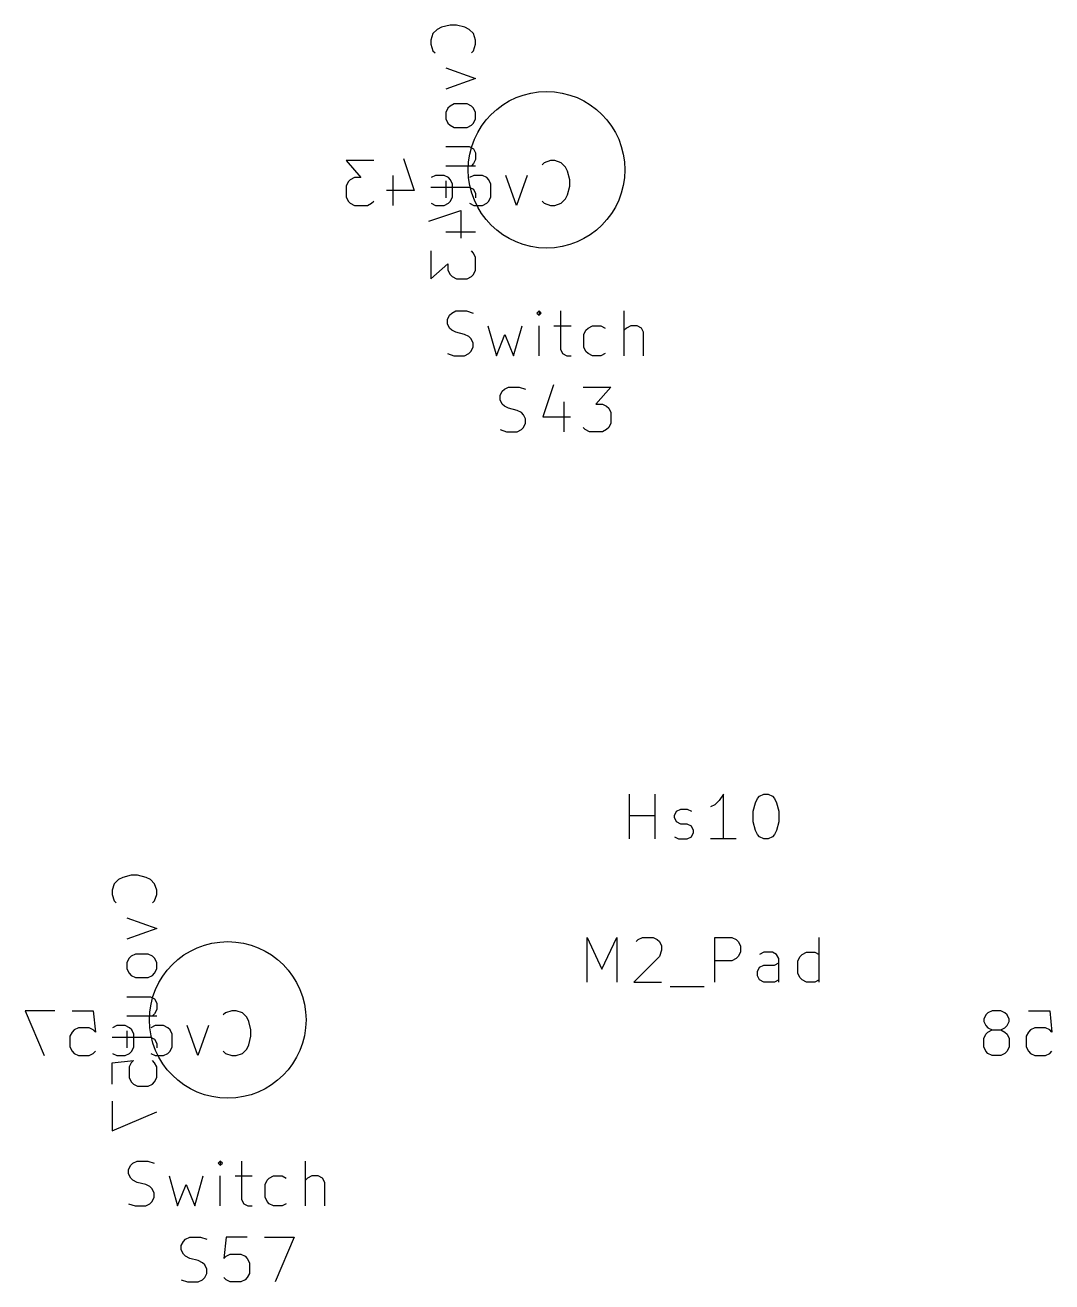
# Model space of a CAD drawing. Extents: x -8 to 301, y -173 to 11.
# Drawn here: x 249.6 to 272.54, y -67.35 to -39.27 of the extents above; entities that cross this region are included whole.
import ezdxf

# ---------------------------------------------------------------- set-up
doc = ezdxf.new("R2010")
doc.units = 0
doc.layers.add('BLACK', color=7, linetype='CONTINUOUS')

msp = doc.modelspace()

# ---------------------------------------------------------------- linework, layer by layer
at = {"layer": 'BLACK', "linetype": 'CONTINUOUS'}
for p, q in [((258.902914, -39.314284), (258.807676, -39.361903)), ((259.09339, -39.266665), (258.902914, -39.314284)), ((259.236247, -39.266665), (259.09339, -39.266665)), ((259.426723, -39.314284), (259.236247, -39.266665)), ((259.521961, -39.361903), (259.426723, -39.314284)), ((258.712438, -39.457141), (258.664819, -39.599998)), ((258.664819, -39.599998), (258.664819, -39.695236)), ((258.807676, -39.361903), (258.712438, -39.457141)), ((259.6172, -39.457141), (259.521961, -39.361903)), ((259.664819, -39.599998), (259.6172, -39.457141)), ((259.664819, -39.695236), (259.664819, -39.599998)), ((258.664819, -39.695236), (258.712438, -39.838093)), ((258.712438, -39.838093), (258.760057, -39.885712)), ((259.56958, -39.885712), (259.6172, -39.838093)), ((259.6172, -39.838093), (259.664819, -39.695236)), ((258.998152, -40.219046), (259.664819, -40.457141)), ((259.664819, -40.457141), (258.998152, -40.695236)), ((259.045771, -41.123808), (258.998152, -41.219046)), ((258.998152, -41.219046), (258.998152, -41.361903)), ((259.09339, -41.076189), (259.045771, -41.123808)), ((259.188628, -41.02857), (259.09339, -41.076189)), ((259.474342, -41.02857), (259.188628, -41.02857)), ((259.56958, -41.076189), (259.474342, -41.02857)), ((259.6172, -41.123808), (259.56958, -41.076189)), ((259.664819, -41.219046), (259.6172, -41.123808)), ((259.664819, -41.361903), (259.664819, -41.219046)), ((258.998152, -41.361903), (259.045771, -41.457141)), ((259.045771, -41.457141), (259.09339, -41.50476)), ((259.09339, -41.50476), (259.188628, -41.552379)), ((259.188628, -41.552379), (259.474342, -41.552379)), ((259.474342, -41.552379), (259.56958, -41.50476)), ((259.56958, -41.50476), (259.6172, -41.457141)), ((259.6172, -41.457141), (259.664819, -41.361903)), ((258.998152, -41.980951), (259.521961, -41.980951)), ((259.521961, -41.980951), (259.6172, -42.02857)), ((259.6172, -42.02857), (259.664819, -42.123808)), ((259.664819, -42.123808), (259.664819, -42.266665)), ((257.389046, -42.294819), (256.769999, -42.294819)), ((256.769999, -42.294819), (257.103332, -42.675771)), ((258.055713, -42.2472), (258.293808, -42.961485)), ((258.998152, -42.409522), (259.664819, -42.409522)), ((259.6172, -42.361903), (259.56958, -42.409522)), ((259.664819, -42.266665), (259.6172, -42.361903)), ((261.198571, -42.342438), (261.150952, -42.390057)), ((261.341428, -42.294819), (261.198571, -42.342438)), ((261.436666, -42.294819), (261.341428, -42.294819)), ((261.579523, -42.342438), (261.436666, -42.294819)), ((261.674761, -42.437676), (261.579523, -42.342438)), ((256.960475, -42.675771), (256.865237, -42.72339)), ((257.103332, -42.675771), (256.960475, -42.675771)), ((257.817618, -42.628152), (257.817618, -43.294819)), ((258.769999, -42.628152), (258.674761, -42.675771)), ((258.960475, -42.628152), (258.769999, -42.628152)), ((259.055713, -42.675771), (258.960475, -42.628152)), ((259.103332, -42.72339), (259.055713, -42.675771)), ((259.627142, -42.628152), (259.531904, -42.675771)), ((259.817618, -42.628152), (259.627142, -42.628152)), ((259.912856, -42.675771), (259.817618, -42.628152)), ((259.960475, -42.72339), (259.912856, -42.675771)), ((260.579523, -43.294819), (260.341428, -42.628152)), ((260.817618, -42.628152), (260.579523, -43.294819)), ((261.72238, -42.532914), (261.674761, -42.437676)), ((261.769999, -42.72339), (261.72238, -42.532914)), ((256.817618, -42.771009), (256.769999, -42.866247)), ((256.769999, -42.866247), (256.769999, -43.104342)), ((256.865237, -42.72339), (256.817618, -42.771009)), ((258.293808, -42.961485), (257.674761, -42.961485)), ((258.664819, -42.885713), (259.521961, -42.885713)), ((258.998152, -42.742856), (258.998152, -43.123808)), ((259.150951, -42.818628), (259.103332, -42.72339)), ((259.150951, -43.104342), (259.150951, -42.818628)), ((259.521961, -42.885713), (259.6172, -42.933332)), ((259.6172, -42.933332), (259.664819, -43.02857)), ((260.008094, -42.818628), (259.960475, -42.72339)), ((260.008094, -43.104342), (260.008094, -42.818628)), ((261.72238, -43.056723), (261.769999, -42.866247)), ((261.769999, -42.866247), (261.769999, -42.72339)), ((256.769999, -43.104342), (256.817618, -43.19958)), ((256.817618, -43.19958), (256.865237, -43.2472)), ((256.865237, -43.2472), (256.960475, -43.294819)), ((257.246189, -43.294819), (257.341427, -43.2472)), ((257.341427, -43.2472), (257.389046, -43.19958)), ((258.674761, -43.2472), (258.769999, -43.294819)), ((258.960475, -43.294819), (259.055713, -43.2472)), ((259.055713, -43.2472), (259.103332, -43.19958)), ((259.103332, -43.19958), (259.150951, -43.104342)), ((259.531904, -43.2472), (259.627142, -43.294819)), ((259.664819, -43.02857), (259.664819, -43.123808)), ((259.817618, -43.294819), (259.912856, -43.2472)), ((259.912856, -43.2472), (259.960475, -43.19958)), ((259.960475, -43.19958), (260.008094, -43.104342)), ((261.150952, -43.19958), (261.198571, -43.2472)), ((261.198571, -43.2472), (261.341428, -43.294819)), ((261.436666, -43.294819), (261.579523, -43.2472)), ((261.579523, -43.2472), (261.674761, -43.151961)), ((261.674761, -43.151961), (261.72238, -43.056723)), ((256.960475, -43.294819), (257.246189, -43.294819)), ((258.6172, -43.647618), (259.331485, -43.409523)), ((258.769999, -43.294819), (258.960475, -43.294819)), ((259.331485, -43.409523), (259.331485, -44.02857)), ((259.627142, -43.294819), (259.817618, -43.294819)), ((261.341428, -43.294819), (261.436666, -43.294819)), ((258.998152, -43.885713), (259.664819, -43.885713)), ((258.664819, -44.314285), (258.664819, -44.933332)), ((259.6172, -44.361904), (259.56958, -44.314285)), ((259.664819, -44.457142), (259.6172, -44.361904)), ((258.664819, -44.933332), (259.045771, -44.599999)), ((259.045771, -44.599999), (259.045771, -44.742856)), ((259.664819, -44.742856), (259.664819, -44.457142)), ((259.045771, -44.742856), (259.09339, -44.838094)), ((259.09339, -44.838094), (259.141009, -44.885713)), ((259.141009, -44.885713), (259.236247, -44.933332)), ((259.236247, -44.933332), (259.474342, -44.933332)), ((259.474342, -44.933332), (259.56958, -44.885713)), ((259.56958, -44.885713), (259.6172, -44.838094)), ((259.6172, -44.838094), (259.664819, -44.742856)), ((259.035714, -45.845295), (259.083333, -45.750057)), ((259.083333, -45.750057), (259.130952, -45.702438)), ((259.130952, -45.702438), (259.22619, -45.654819)), ((259.22619, -45.654819), (259.464285, -45.654819)), ((259.464285, -45.654819), (259.607142, -45.702438)), ((261.083333, -45.654819), (261.035714, -45.702438)), ((261.035714, -45.702438), (261.083333, -45.750057)), ((261.130952, -45.702438), (261.083333, -45.654819)), ((261.083333, -45.654819), (261.083333, -45.750057)), ((261.083333, -45.750057), (261.130952, -45.702438)), ((261.559523, -45.654819), (261.559523, -46.511961)), ((262.988095, -46.654819), (262.988095, -45.654819)), ((259.035714, -45.940533), (259.035714, -45.845295)), ((259.083333, -46.035771), (259.035714, -45.940533)), ((259.130952, -46.08339), (259.083333, -46.035771)), ((259.940476, -45.988152), (260.130952, -46.654819)), ((260.511904, -46.654819), (260.70238, -45.988152)), ((261.083333, -46.654819), (261.083333, -45.988152)), ((261.416666, -45.988152), (261.797618, -45.988152)), ((262.130952, -46.08339), (262.178571, -46.035771)), ((262.178571, -46.035771), (262.273809, -45.988152)), ((262.273809, -45.988152), (262.464285, -45.988152)), ((262.464285, -45.988152), (262.559523, -46.035771)), ((263.035714, -46.035771), (262.988095, -46.08339)), ((263.130952, -45.988152), (263.035714, -46.035771)), ((263.273809, -45.988152), (263.130952, -45.988152)), ((263.369047, -46.035771), (263.273809, -45.988152)), ((263.416666, -46.131009), (263.369047, -46.035771)), ((259.22619, -46.131009), (259.130952, -46.08339)), ((259.416666, -46.178628), (259.22619, -46.131009)), ((259.511904, -46.226247), (259.416666, -46.178628)), ((259.559523, -46.273866), (259.511904, -46.226247)), ((259.607142, -46.369104), (259.559523, -46.273866)), ((260.130952, -46.654819), (260.321428, -46.178628)), ((260.321428, -46.178628), (260.511904, -46.654819)), ((262.083333, -46.178628), (262.130952, -46.08339)), ((262.083333, -46.464342), (262.083333, -46.178628)), ((263.416666, -46.654819), (263.416666, -46.131009)), ((259.035714, -46.6072), (259.178571, -46.654819)), ((259.416666, -46.654819), (259.511904, -46.6072)), ((259.511904, -46.6072), (259.559523, -46.55958)), ((259.559523, -46.55958), (259.607142, -46.464342)), ((259.607142, -46.464342), (259.607142, -46.369104)), ((261.559523, -46.511961), (261.607142, -46.6072)), ((261.607142, -46.6072), (261.70238, -46.654819)), ((262.130952, -46.55958), (262.083333, -46.464342)), ((262.178571, -46.6072), (262.130952, -46.55958)), ((262.273809, -46.654819), (262.178571, -46.6072)), ((262.559523, -46.6072), (262.464285, -46.654819)), ((259.178571, -46.654819), (259.416666, -46.654819)), ((261.70238, -46.654819), (261.797618, -46.654819)), ((262.464285, -46.654819), (262.273809, -46.654819)), ((260.211905, -47.545295), (260.259524, -47.450057)), ((260.259524, -47.450057), (260.307143, -47.402438)), ((260.307143, -47.402438), (260.402381, -47.354819)), ((260.402381, -47.354819), (260.640476, -47.354819)), ((260.640476, -47.354819), (260.783333, -47.402438)), ((261.402381, -47.3072), (261.164286, -48.021485)), ((262.069048, -47.354819), (262.688095, -47.354819)), ((262.688095, -47.354819), (262.354762, -47.735771)), ((260.211905, -47.640533), (260.211905, -47.545295)), ((260.259524, -47.735771), (260.211905, -47.640533)), ((260.307143, -47.78339), (260.259524, -47.735771)), ((261.640476, -47.688152), (261.640476, -48.354819)), ((262.354762, -47.735771), (262.497619, -47.735771)), ((262.497619, -47.735771), (262.592857, -47.78339)), ((260.402381, -47.831009), (260.307143, -47.78339)), ((260.592857, -47.878628), (260.402381, -47.831009)), ((260.688095, -47.926247), (260.592857, -47.878628)), ((260.735714, -47.973866), (260.688095, -47.926247)), ((260.783333, -48.069104), (260.735714, -47.973866)), ((261.164286, -48.021485), (261.783333, -48.021485)), ((262.592857, -47.78339), (262.640476, -47.831009)), ((262.640476, -47.831009), (262.688095, -47.926247)), ((262.688095, -47.926247), (262.688095, -48.164342)), ((260.211905, -48.3072), (260.354762, -48.354819)), ((260.592857, -48.354819), (260.688095, -48.3072)), ((260.688095, -48.3072), (260.735714, -48.25958)), ((260.735714, -48.25958), (260.783333, -48.164342)), ((260.783333, -48.164342), (260.783333, -48.069104)), ((262.116667, -48.3072), (262.069048, -48.25958)), ((262.211905, -48.354819), (262.116667, -48.3072)), ((262.592857, -48.3072), (262.497619, -48.354819)), ((262.640476, -48.25958), (262.592857, -48.3072)), ((262.688095, -48.164342), (262.640476, -48.25958)), ((260.354762, -48.354819), (260.592857, -48.354819)), ((262.497619, -48.354819), (262.211905, -48.354819)), ((263.107143, -57.454819), (263.107143, -56.454819)), ((263.678571, -57.454819), (263.678571, -56.454819)), ((265.202381, -56.454819), (265.107143, -56.597676)), ((265.202381, -57.454819), (265.202381, -56.454819)), ((266.011905, -56.502438), (266.107143, -56.454819)), ((266.107143, -56.454819), (266.202381, -56.454819)), ((266.202381, -56.454819), (266.297619, -56.502438)), ((265.011905, -56.692914), (264.916667, -56.740533)), ((265.107143, -56.597676), (265.011905, -56.692914)), ((265.869048, -56.835771), (265.916667, -56.645295)), ((265.916667, -56.645295), (265.964286, -56.550057)), ((265.964286, -56.550057), (266.011905, -56.502438)), ((266.297619, -56.502438), (266.345238, -56.550057)), ((266.345238, -56.550057), (266.392857, -56.645295)), ((266.392857, -56.645295), (266.440476, -56.835771)), ((263.107143, -56.931009), (263.678571, -56.931009)), ((264.107143, -56.931009), (264.154762, -56.835771)), ((264.107143, -56.978628), (264.107143, -56.931009)), ((264.154762, -57.073866), (264.107143, -56.978628)), ((264.154762, -56.835771), (264.25, -56.788152)), ((264.25, -56.788152), (264.392857, -56.788152)), ((264.392857, -56.788152), (264.488095, -56.835771)), ((265.869048, -57.073866), (265.869048, -56.835771)), ((266.440476, -56.835771), (266.440476, -57.073866)), ((264.25, -57.121485), (264.154762, -57.073866)), ((264.392857, -57.121485), (264.25, -57.121485)), ((264.488095, -57.169104), (264.392857, -57.121485)), ((264.535714, -57.264342), (264.488095, -57.169104)), ((264.535714, -57.311961), (264.535714, -57.264342)), ((265.916667, -57.264342), (265.869048, -57.073866)), ((265.964286, -57.35958), (265.916667, -57.264342)), ((266.392857, -57.264342), (266.345238, -57.35958)), ((266.440476, -57.073866), (266.392857, -57.264342)), ((264.107143, -57.4072), (264.202381, -57.454819)), ((264.202381, -57.454819), (264.392857, -57.454819)), ((264.392857, -57.454819), (264.488095, -57.4072)), ((264.488095, -57.4072), (264.535714, -57.311961)), ((265.488095, -57.454819), (264.916667, -57.454819)), ((266.011905, -57.4072), (265.964286, -57.35958)), ((266.107143, -57.454819), (266.011905, -57.4072)), ((266.202381, -57.454819), (266.107143, -57.454819)), ((266.297619, -57.4072), (266.202381, -57.454819)), ((266.345238, -57.35958), (266.297619, -57.4072)), ((251.682676, -58.361903), (251.587438, -58.457141)), ((251.777914, -58.314284), (251.682676, -58.361903)), ((251.96839, -58.266665), (251.777914, -58.314284)), ((252.111247, -58.266665), (251.96839, -58.266665)), ((252.301723, -58.314284), (252.111247, -58.266665)), ((252.396961, -58.361903), (252.301723, -58.314284)), ((252.4922, -58.457141), (252.396961, -58.361903)), ((251.587438, -58.457141), (251.539819, -58.599998)), ((251.539819, -58.599998), (251.539819, -58.695236)), ((251.539819, -58.695236), (251.587438, -58.838093)), ((252.539819, -58.599998), (252.4922, -58.457141)), ((252.4922, -58.838093), (252.539819, -58.695236)), ((252.539819, -58.695236), (252.539819, -58.599998)), ((251.587438, -58.838093), (251.635057, -58.885712)), ((252.44458, -58.885712), (252.4922, -58.838093)), ((251.873152, -59.219046), (252.539819, -59.457141)), ((252.539819, -59.457141), (251.873152, -59.695236)), ((262.154762, -60.654819), (262.154762, -59.654819)), ((262.154762, -59.654819), (262.488095, -60.369104)), ((262.488095, -60.369104), (262.821428, -59.654819)), ((262.821428, -59.654819), (262.821428, -60.654819)), ((263.25, -59.750057), (263.297619, -59.702438)), ((263.297619, -59.702438), (263.392857, -59.654819)), ((263.392857, -59.654819), (263.630952, -59.654819)), ((263.630952, -59.654819), (263.72619, -59.702438)), ((263.72619, -59.702438), (263.773809, -59.750057)), ((263.773809, -59.750057), (263.821428, -59.845295)), ((265.011905, -60.654819), (265.011905, -59.654819)), ((265.011905, -59.654819), (265.392857, -59.654819)), ((265.392857, -59.654819), (265.488095, -59.702438)), ((265.488095, -59.702438), (265.535714, -59.750057)), ((265.535714, -59.750057), (265.583333, -59.845295)), ((267.345238, -60.654819), (267.345238, -59.654819)), ((251.96839, -60.076189), (251.920771, -60.123808)), ((252.063628, -60.02857), (251.96839, -60.076189)), ((252.349342, -60.02857), (252.063628, -60.02857)), ((252.44458, -60.076189), (252.349342, -60.02857)), ((252.4922, -60.123808), (252.44458, -60.076189)), ((263.773809, -60.08339), (263.202381, -60.654819)), ((263.821428, -59.940533), (263.773809, -60.08339)), ((263.821428, -59.845295), (263.821428, -59.940533)), ((265.535714, -60.08339), (265.488095, -60.131009)), ((265.583333, -59.988152), (265.535714, -60.08339)), ((265.583333, -59.845295), (265.583333, -59.988152)), ((266.107143, -59.988152), (266.011905, -60.035771)), ((266.297619, -59.988152), (266.107143, -59.988152)), ((266.392857, -60.035771), (266.297619, -59.988152)), ((266.440476, -60.131009), (266.392857, -60.035771)), ((266.869048, -60.178628), (266.916667, -60.08339)), ((266.916667, -60.08339), (266.964286, -60.035771)), ((266.964286, -60.035771), (267.059524, -59.988152)), ((267.059524, -59.988152), (267.25, -59.988152)), ((267.25, -59.988152), (267.345238, -60.035771)), ((251.920771, -60.123808), (251.873152, -60.219046)), ((251.873152, -60.219046), (251.873152, -60.361903)), ((251.873152, -60.361903), (251.920771, -60.457141)), ((252.539819, -60.219046), (252.4922, -60.123808)), ((252.4922, -60.457141), (252.539819, -60.361903)), ((252.539819, -60.361903), (252.539819, -60.219046)), ((265.392857, -60.178628), (265.011905, -60.178628)), ((265.488095, -60.131009), (265.392857, -60.178628)), ((265.964286, -60.416723), (266.011905, -60.321485)), ((266.011905, -60.321485), (266.107143, -60.273866)), ((266.107143, -60.273866), (266.345238, -60.273866)), ((266.345238, -60.273866), (266.440476, -60.226247)), ((266.440476, -60.654819), (266.440476, -60.131009)), ((266.869048, -60.464342), (266.869048, -60.178628)), ((251.920771, -60.457141), (251.96839, -60.50476)), ((251.96839, -60.50476), (252.063628, -60.552379)), ((252.063628, -60.552379), (252.349342, -60.552379)), ((252.349342, -60.552379), (252.44458, -60.50476)), ((252.44458, -60.50476), (252.4922, -60.457141)), ((263.202381, -60.654819), (263.821428, -60.654819)), ((265.964286, -60.511961), (265.964286, -60.416723)), ((266.011905, -60.6072), (265.964286, -60.511961)), ((266.107143, -60.654819), (266.011905, -60.6072)), ((266.345238, -60.654819), (266.107143, -60.654819)), ((266.440476, -60.6072), (266.345238, -60.654819)), ((266.916667, -60.55958), (266.869048, -60.464342)), ((266.964286, -60.6072), (266.916667, -60.55958)), ((267.059524, -60.654819), (266.964286, -60.6072)), ((267.25, -60.654819), (267.059524, -60.654819)), ((267.345238, -60.6072), (267.25, -60.654819)), ((264.011905, -60.750057), (264.773809, -60.750057)), ((251.873152, -60.980951), (252.396961, -60.980951)), ((252.396961, -60.980951), (252.4922, -61.02857)), ((252.4922, -61.02857), (252.539819, -61.123808)), ((252.539819, -61.123808), (252.539819, -61.266665)), ((250.264046, -61.294819), (249.59738, -61.294819)), ((249.59738, -61.294819), (250.025951, -62.294819)), ((250.644999, -61.294819), (251.121189, -61.294819)), ((251.121189, -61.294819), (251.168808, -61.771009)), ((251.873152, -61.409522), (252.539819, -61.409522)), ((252.4922, -61.361903), (252.44458, -61.409522)), ((252.539819, -61.266665), (252.4922, -61.361903)), ((254.073571, -61.342438), (254.025952, -61.390057)), ((254.216428, -61.294819), (254.073571, -61.342438)), ((254.311666, -61.294819), (254.216428, -61.294819)), ((254.454523, -61.342438), (254.311666, -61.294819)), ((254.549761, -61.437676), (254.454523, -61.342438)), ((254.59738, -61.532914), (254.549761, -61.437676)), ((271.067618, -61.390057), (271.019999, -61.485295)), ((271.019999, -61.485295), (271.019999, -61.532914)), ((271.115237, -61.342438), (271.067618, -61.390057)), ((271.210475, -61.294819), (271.115237, -61.342438)), ((271.400951, -61.294819), (271.210475, -61.294819)), ((271.496189, -61.342438), (271.400951, -61.294819)), ((271.543808, -61.390057), (271.496189, -61.342438)), ((271.591427, -61.485295), (271.543808, -61.390057)), ((271.591427, -61.532914), (271.591427, -61.485295)), ((272.019999, -61.294819), (272.496189, -61.294819)), ((272.496189, -61.294819), (272.543808, -61.771009)), ((250.644999, -61.771009), (250.59738, -61.866247)), ((250.692618, -61.72339), (250.644999, -61.771009)), ((250.787856, -61.675771), (250.692618, -61.72339)), ((251.025951, -61.675771), (250.787856, -61.675771)), ((251.121189, -61.72339), (251.025951, -61.675771)), ((251.168808, -61.771009), (251.121189, -61.72339)), ((251.644999, -61.628152), (251.549761, -61.675771)), ((251.835475, -61.628152), (251.644999, -61.628152)), ((251.930713, -61.675771), (251.835475, -61.628152)), ((251.873152, -61.742856), (251.873152, -62.123808)), ((251.978332, -61.72339), (251.930713, -61.675771)), ((252.025951, -61.818628), (251.978332, -61.72339)), ((252.502142, -61.628152), (252.406904, -61.675771)), ((252.692618, -61.628152), (252.502142, -61.628152)), ((252.787856, -61.675771), (252.692618, -61.628152)), ((252.835475, -61.72339), (252.787856, -61.675771)), ((252.883094, -61.818628), (252.835475, -61.72339)), ((253.454523, -62.294819), (253.216428, -61.628152)), ((253.692618, -61.628152), (253.454523, -62.294819)), ((254.644999, -61.72339), (254.59738, -61.532914)), ((254.644999, -61.866247), (254.644999, -61.72339)), ((271.019999, -61.532914), (271.067618, -61.628152)), ((271.067618, -61.628152), (271.115237, -61.675771)), ((271.067618, -61.818628), (271.115237, -61.771009)), ((271.115237, -61.675771), (271.210475, -61.72339)), ((271.115237, -61.771009), (271.210475, -61.72339)), ((271.210475, -61.72339), (271.400951, -61.72339)), ((271.400951, -61.72339), (271.496189, -61.675771)), ((271.400951, -61.72339), (271.496189, -61.771009)), ((271.496189, -61.675771), (271.543808, -61.628152)), ((271.496189, -61.771009), (271.543808, -61.818628)), ((271.543808, -61.628152), (271.591427, -61.532914)), ((272.019999, -61.771009), (271.97238, -61.866247)), ((272.067618, -61.72339), (272.019999, -61.771009)), ((272.162856, -61.675771), (272.067618, -61.72339)), ((272.400951, -61.675771), (272.162856, -61.675771)), ((272.496189, -61.72339), (272.400951, -61.675771)), ((272.543808, -61.771009), (272.496189, -61.72339)), ((250.59738, -61.866247), (250.59738, -62.104342)), ((251.539819, -61.885713), (252.396961, -61.885713)), ((252.025951, -62.104342), (252.025951, -61.818628)), ((252.396961, -61.885713), (252.4922, -61.933332)), ((252.4922, -61.933332), (252.539819, -62.02857)), ((252.539819, -62.02857), (252.539819, -62.123808)), ((252.883094, -62.104342), (252.883094, -61.818628)), ((254.549761, -62.151961), (254.59738, -62.056723)), ((254.59738, -62.056723), (254.644999, -61.866247)), ((271.019999, -61.913866), (271.067618, -61.818628)), ((271.019999, -62.104342), (271.019999, -61.913866)), ((271.543808, -61.818628), (271.591427, -61.913866)), ((271.591427, -61.913866), (271.591427, -62.104342)), ((271.97238, -61.866247), (271.97238, -62.104342)), ((250.59738, -62.104342), (250.644999, -62.19958)), ((250.644999, -62.19958), (250.692618, -62.2472)), ((250.692618, -62.2472), (250.787856, -62.294819)), ((250.787856, -62.294819), (251.025951, -62.294819)), ((251.025951, -62.294819), (251.121189, -62.2472)), ((251.121189, -62.2472), (251.168808, -62.19958)), ((251.549761, -62.2472), (251.644999, -62.294819)), ((251.644999, -62.294819), (251.835475, -62.294819)), ((251.835475, -62.294819), (251.930713, -62.2472)), ((251.930713, -62.2472), (251.978332, -62.19958)), ((251.978332, -62.19958), (252.025951, -62.104342)), ((252.406904, -62.2472), (252.502142, -62.294819)), ((252.502142, -62.294819), (252.692618, -62.294819)), ((252.692618, -62.294819), (252.787856, -62.2472)), ((252.787856, -62.2472), (252.835475, -62.19958)), ((252.835475, -62.19958), (252.883094, -62.104342)), ((254.025952, -62.19958), (254.073571, -62.2472)), ((254.073571, -62.2472), (254.216428, -62.294819)), ((254.216428, -62.294819), (254.311666, -62.294819)), ((254.311666, -62.294819), (254.454523, -62.2472)), ((254.454523, -62.2472), (254.549761, -62.151961)), ((271.067618, -62.19958), (271.019999, -62.104342)), ((271.115237, -62.2472), (271.067618, -62.19958)), ((271.210475, -62.294819), (271.115237, -62.2472)), ((271.400951, -62.294819), (271.210475, -62.294819)), ((271.496189, -62.2472), (271.400951, -62.294819)), ((271.543808, -62.19958), (271.496189, -62.2472)), ((271.591427, -62.104342), (271.543808, -62.19958)), ((271.97238, -62.104342), (272.019999, -62.19958)), ((272.019999, -62.19958), (272.067618, -62.2472)), ((272.067618, -62.2472), (272.162856, -62.294819)), ((272.162856, -62.294819), (272.400951, -62.294819)), ((272.400951, -62.294819), (272.496189, -62.2472)), ((272.496189, -62.2472), (272.543808, -62.19958)), ((251.539819, -62.457142), (252.016009, -62.409523)), ((251.539819, -62.933332), (251.539819, -62.457142)), ((251.96839, -62.457142), (251.920771, -62.55238)), ((251.920771, -62.55238), (251.920771, -62.790475)), ((252.016009, -62.409523), (251.96839, -62.457142)), ((252.4922, -62.457142), (252.44458, -62.409523)), ((252.539819, -62.55238), (252.4922, -62.457142)), ((252.539819, -62.790475), (252.539819, -62.55238)), ((251.920771, -62.790475), (251.96839, -62.885713)), ((251.96839, -62.885713), (252.016009, -62.933332)), ((252.44458, -62.933332), (252.4922, -62.885713)), ((252.4922, -62.885713), (252.539819, -62.790475)), ((252.016009, -62.933332), (252.111247, -62.980951)), ((252.111247, -62.980951), (252.349342, -62.980951)), ((252.349342, -62.980951), (252.44458, -62.933332)), ((251.539819, -63.314285), (251.539819, -63.980951)), ((251.539819, -63.980951), (252.539819, -63.55238)), ((251.910714, -64.845295), (251.958333, -64.750057)), ((251.910714, -64.940533), (251.910714, -64.845295)), ((251.958333, -64.750057), (252.005952, -64.702438)), ((252.005952, -64.702438), (252.10119, -64.654819)), ((252.10119, -64.654819), (252.339285, -64.654819)), ((252.339285, -64.654819), (252.482142, -64.702438)), ((253.958333, -64.654819), (253.910714, -64.702438)), ((253.910714, -64.702438), (253.958333, -64.750057)), ((254.005952, -64.702438), (253.958333, -64.654819)), ((253.958333, -64.654819), (253.958333, -64.750057)), ((253.958333, -64.750057), (254.005952, -64.702438)), ((254.434523, -64.654819), (254.434523, -65.511961)), ((255.863095, -65.654819), (255.863095, -64.654819)), ((251.958333, -65.035771), (251.910714, -64.940533)), ((252.005952, -65.08339), (251.958333, -65.035771)), ((252.10119, -65.131009), (252.005952, -65.08339)), ((252.291666, -65.178628), (252.10119, -65.131009)), ((252.815476, -64.988152), (253.005952, -65.654819)), ((253.386904, -65.654819), (253.57738, -64.988152)), ((253.958333, -65.654819), (253.958333, -64.988152)), ((254.291666, -64.988152), (254.672618, -64.988152)), ((254.958333, -65.178628), (255.005952, -65.08339)), ((255.005952, -65.08339), (255.053571, -65.035771)), ((255.053571, -65.035771), (255.148809, -64.988152)), ((255.148809, -64.988152), (255.339285, -64.988152)), ((255.339285, -64.988152), (255.434523, -65.035771)), ((255.910714, -65.035771), (255.863095, -65.08339)), ((256.005952, -64.988152), (255.910714, -65.035771)), ((256.148809, -64.988152), (256.005952, -64.988152)), ((256.244047, -65.035771), (256.148809, -64.988152)), ((256.291666, -65.131009), (256.244047, -65.035771)), ((256.291666, -65.654819), (256.291666, -65.131009)), ((252.386904, -65.226247), (252.291666, -65.178628)), ((252.434523, -65.273866), (252.386904, -65.226247)), ((252.482142, -65.369104), (252.434523, -65.273866)), ((252.482142, -65.464342), (252.482142, -65.369104)), ((253.005952, -65.654819), (253.196428, -65.178628)), ((253.196428, -65.178628), (253.386904, -65.654819)), ((254.958333, -65.464342), (254.958333, -65.178628)), ((251.910714, -65.6072), (252.053571, -65.654819)), ((252.053571, -65.654819), (252.291666, -65.654819)), ((252.291666, -65.654819), (252.386904, -65.6072)), ((252.386904, -65.6072), (252.434523, -65.55958)), ((252.434523, -65.55958), (252.482142, -65.464342)), ((254.434523, -65.511961), (254.482142, -65.6072)), ((254.482142, -65.6072), (254.57738, -65.654819)), ((254.57738, -65.654819), (254.672618, -65.654819)), ((255.005952, -65.55958), (254.958333, -65.464342)), ((255.053571, -65.6072), (255.005952, -65.55958)), ((255.148809, -65.654819), (255.053571, -65.6072)), ((255.339285, -65.654819), (255.148809, -65.654819)), ((255.434523, -65.6072), (255.339285, -65.654819)), ((253.086905, -66.545295), (253.134524, -66.450057)), ((253.086905, -66.640533), (253.086905, -66.545295)), ((253.134524, -66.450057), (253.182143, -66.402438)), ((253.182143, -66.402438), (253.277381, -66.354819)), ((253.277381, -66.354819), (253.515476, -66.354819)), ((253.515476, -66.354819), (253.658333, -66.402438)), ((254.086905, -66.354819), (254.039286, -66.831009)), ((254.563095, -66.354819), (254.086905, -66.354819)), ((254.944048, -66.354819), (255.610714, -66.354819)), ((255.610714, -66.354819), (255.182143, -67.354819)), ((253.134524, -66.735771), (253.086905, -66.640533)), ((253.182143, -66.78339), (253.134524, -66.735771)), ((253.277381, -66.831009), (253.182143, -66.78339)), ((253.467857, -66.878628), (253.277381, -66.831009)), ((254.039286, -66.831009), (254.086905, -66.78339)), ((254.086905, -66.78339), (254.182143, -66.735771)), ((254.182143, -66.735771), (254.420238, -66.735771)), ((254.420238, -66.735771), (254.515476, -66.78339)), ((254.515476, -66.78339), (254.563095, -66.831009)), ((254.563095, -66.831009), (254.610714, -66.926247)), ((253.563095, -66.926247), (253.467857, -66.878628)), ((253.610714, -66.973866), (253.563095, -66.926247)), ((253.658333, -67.069104), (253.610714, -66.973866)), ((253.658333, -67.164342), (253.658333, -67.069104)), ((254.610714, -66.926247), (254.610714, -67.164342)), ((253.086905, -67.3072), (253.229762, -67.354819)), ((253.229762, -67.354819), (253.467857, -67.354819)), ((253.467857, -67.354819), (253.563095, -67.3072)), ((253.563095, -67.3072), (253.610714, -67.25958)), ((253.610714, -67.25958), (253.658333, -67.164342)), ((254.086905, -67.3072), (254.039286, -67.25958)), ((254.182143, -67.354819), (254.086905, -67.3072)), ((254.420238, -67.354819), (254.182143, -67.354819)), ((254.515476, -67.3072), (254.420238, -67.354819)), ((254.563095, -67.25958), (254.515476, -67.3072)), ((254.610714, -67.164342), (254.563095, -67.25958))]:
    msp.add_line(p, q, dxfattribs=at)
at = {"layer": 'BLACK'}
for centre in [(261.25, -42.5), (254.125, -61.5)]:
    msp.add_circle(centre, 1.75, dxfattribs=at)

doc.saveas('drawing.dxf')
